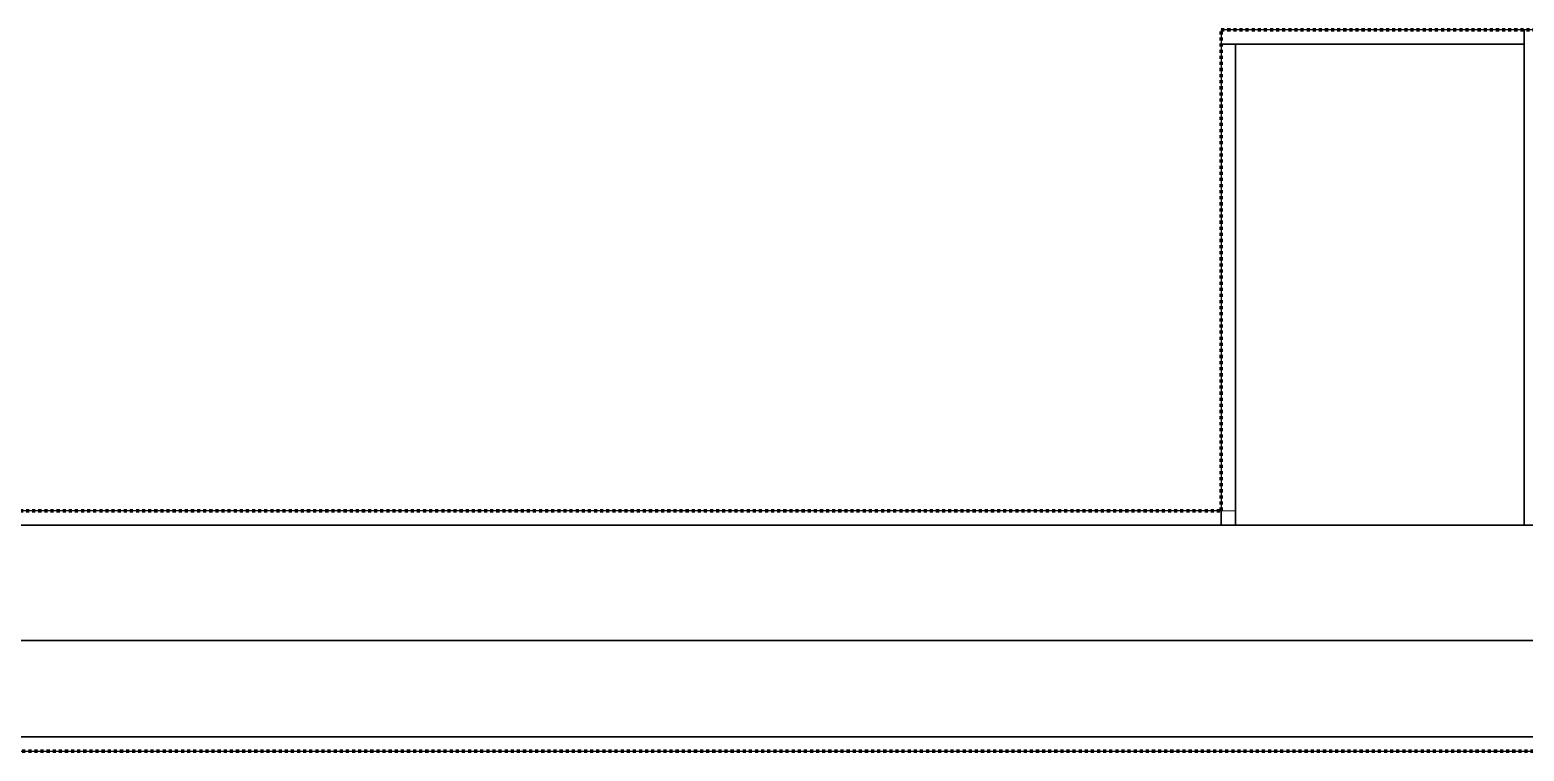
# Model space of a CAD drawing. Header units: millimetres. Extents: x -5300 to 98858, y -5196 to 93886.
# Drawn here: x 43596 to 45150, y 54015 to 54765 of the extents above; entities that cross this region are included whole.
import ezdxf

# ---------------------------------------------------------------- set-up
doc = ezdxf.new("R2010")
doc.units = ezdxf.units.MM
doc.linetypes.add('Штрих', pattern=[6.35, 3.175, -3.175])
doc.linetypes.add('Штрих_2_', pattern=[6.35, 3.175, -3.175])
for name, color, linetype, lineweight, true_color in [('_Разделитель помещений_', 4, 'Штрих', 70, 0x00ffff), ('Колонны', 7, 'Continuous', 18, 0x7f7f7f), ('Обобщенные модели', 7, 'Continuous', 18, 0x7f7f7f), ('Стены', 7, 'Continuous', 18, 0x7f7f7f), ('Стены разрез', 7, 'Continuous', 50, 0x7f7f7f)]:
    doc.layers.add(name, color=color, linetype=linetype, lineweight=lineweight, true_color=true_color)

# ---------------------------------------------------------------- blocks, each defined once
blk = doc.blocks.new('СТ_ВОКОЛ-004 94342 - СТ_ВОКОЛ-004 2-243095-Подвал')
at = {"layer": 'Стены', "color": 254, "true_color": 0xd4d4d4}
blk.add_line((45150, 54750), (44850, 54750), dxfattribs=at)
blk = doc.blocks.new('СТ_ВОКОЛ-004 94342 - СТ_ВОКОЛ-004 94342-243092-Подвал')
at = {"layer": 'Стены', "color": 254, "true_color": 0xd4d4d4}
for p, q in [((44835, 54765), (44835, 54765)), ((45150, 54765), (45150, 54765)), ((44835, 54750), (44835, 54750)), ((45150, 54750), (45150, 54750))]:
    blk.add_line(p, q, dxfattribs=at)
at = {"layer": 'Стены разрез', "color": 254, "lineweight": 25, "true_color": 0xd4d4d4}
for p, q in [((44835, 54765), (44835, 54750)), ((45150, 54765), (44835, 54765)), ((45150, 54750), (45150, 54765)), ((44835, 54750), (45150, 54750))]:
    blk.add_line(p, q, dxfattribs=at)
blk.add_blockref('СТ_ВОКОЛ-004 94342 - СТ_ВОКОЛ-004 2-243095-Подвал', (0, 0))
blk = doc.blocks.new('СТ_ВОКОЛ-003 107085 - СТ_ВОКОЛ-003 2-243283-Подвал')
at = {"layer": 'Стены', "color": 254, "true_color": 0xd4d4d4}
blk.add_line((45150, 54250), (45150, 54750), dxfattribs=at)
blk = doc.blocks.new('СТ_ВОКОЛ-003 107085 - СТ_ВОКОЛ-003 107085-243280-Подвал')
at = {"layer": 'Стены', "color": 254, "true_color": 0xd4d4d4}
for p, q in [((45150, 54765), (45150, 54765)), ((45165, 54765), (45165, 54765)), ((45150, 54250), (45150, 54250)), ((45165, 54250), (45165, 54250))]:
    blk.add_line(p, q, dxfattribs=at)
at = {"layer": 'Стены разрез', "color": 254, "lineweight": 25, "true_color": 0xd4d4d4}
for p, q in [((45165, 54765), (45150, 54765)), ((45150, 54765), (45150, 54250)), ((45165, 54250), (45165, 54765)), ((45150, 54250), (45165, 54250))]:
    blk.add_line(p, q, dxfattribs=at)
blk.add_blockref('СТ_ВОКОЛ-003 107085 - СТ_ВОКОЛ-003 2-243283-Подвал', (0, 0))
blk = doc.blocks.new('СТ_ВОКОЛ-005 107290 - СТ_ВОКОЛ-005 2-243299-Подвал')
at = {"layer": 'Стены', "color": 254, "true_color": 0xd4d4d4}
blk.add_line((44850, 54750), (44850, 54250), dxfattribs=at)
blk = doc.blocks.new('СТ_ВОКОЛ-005 107290 - СТ_ВОКОЛ-005 107290-243296-Подвал')
at = {"layer": 'Стены', "color": 254, "true_color": 0xd4d4d4}
for p, q in [((44835, 54750), (44835, 54750)), ((44850, 54750), (44850, 54750)), ((44835, 54250), (44835, 54250)), ((44850, 54250), (44850, 54250))]:
    blk.add_line(p, q, dxfattribs=at)
at = {"layer": 'Стены разрез', "color": 254, "lineweight": 25, "true_color": 0xd4d4d4}
for p, q in [((44850, 54750), (44835, 54750)), ((44835, 54750), (44835, 54250)), ((44850, 54250), (44850, 54750)), ((44835, 54250), (44850, 54250))]:
    blk.add_line(p, q, dxfattribs=at)
blk.add_blockref('СТ_ВОКОЛ-005 107290 - СТ_ВОКОЛ-005 2-243299-Подвал', (0, 0))
blk = doc.blocks.new('СТВ_Перегородка_Кирпич 222348 - СТВ_Перегородка_Кирпич 2-248893-Подвал')
at = {"layer": 'Стены', "color": 254, "true_color": 0xd4d4d4}
blk.add_line((42470, 54250), (54500, 54250), dxfattribs=at)
blk = doc.blocks.new('СТВ_Перегородка_Кирпич 222348 - СТВ_Перегородка_Кирпич 222348-248890-Подвал')
at = {"layer": 'Стены', "color": 254, "true_color": 0xd4d4d4}
for p, q in [((44835, 54265), (44835, 54265)), ((44835, 54265), (44850, 54265)), ((44835, 54250), (44835, 54265)), ((44850, 54265), (44850, 54265)), ((44850, 54265), (44850, 54250)), ((44850, 54250), (44835, 54250)), ((44835, 54250), (44835, 54250)), ((44850, 54250), (44850, 54250))]:
    blk.add_line(p, q, dxfattribs=at)
at = {"layer": 'Стены разрез', "color": 254, "lineweight": 25, "true_color": 0xd4d4d4}
for p, q in [((44835, 54265), (42335, 54265)), ((44835, 54250), (44835, 54265)), ((42335, 54250), (44835, 54250)), ((54350, 54250), (42350, 54250)), ((42350, 54130), (54350, 54130)), ((54350, 54130), (42470, 54130)), ((42470, 54030), (54350, 54030)), ((54330, 54030), (42570, 54030)), ((42570, 54015), (54330, 54015))]:
    blk.add_line(p, q, dxfattribs=at)
blk.add_blockref('СТВ_Перегородка_Кирпич 222348 - СТВ_Перегородка_Кирпич 2-248893-Подвал', (0, 0))
blk = doc.blocks.new('ПОТ-4_4_1 244780 - ПОТ-4_4_1 244780-249982-Подвал')
at = {"layer": 'Обобщенные модели', "color": 254, "true_color": 0xd4d4d4}
for p, q in [((54350, 54030), (42570, 54030)), ((42570, 54030), (54350, 54030))]:
    blk.add_line(p, q, dxfattribs=at)
blk = doc.blocks.new('КОЛ-002 300х500 300 x 500 125176 - КОЛ-002 300х500 300 x 500 125176-385502-Подвал')
at = {"layer": 'Колонны', "color": 254, "lineweight": 25, "true_color": 0xd4d4d4}
for p, q in [((150, 250), (-150, 250)), ((-150, 250), (-150, -250)), ((150, -250), (150, 250)), ((-150, -250), (150, -250))]:
    blk.add_line(p, q, dxfattribs=at)
at = {"layer": 'Колонны', "color": 254, "true_color": 0xd4d4d4}
for p, q in [((-150, 250), (-150, 250)), ((150, 250), (150, 250)), ((-150, -250), (-150, -250)), ((150, -250), (150, -250))]:
    blk.add_line(p, q, dxfattribs=at)

msp = doc.modelspace()

# ---------------------------------------------------------------- linework, layer by layer
at = {"layer": '_Разделитель помещений_', "color": 131, "linetype": 'Штрих_2_', "true_color": 0xaaffff}
for p, q in [((44835, 54765), (45165, 54765)), ((44835, 54265), (44835, 54765)), ((42335, 54265), (44835, 54265)), ((42585, 54015), (54330, 54015))]:
    msp.add_line(p, q, dxfattribs=at)

# ---------------------------------------------------------------- block references
at = {"layer": 'Колонны', "color": 254, "true_color": 0xd4d4d4}
msp.add_blockref('КОЛ-002 300х500 300 x 500 125176 - КОЛ-002 300х500 300 x 500 125176-385502-Подвал', (45000, 54500), dxfattribs=at)
at = {"layer": 'Обобщенные модели', "color": 254, "true_color": 0xd4d4d4}
msp.add_blockref('ПОТ-4_4_1 244780 - ПОТ-4_4_1 244780-249982-Подвал', (0, 0), dxfattribs=at)
at = {"layer": 'Стены', "color": 254, "true_color": 0xd4d4d4}
for name in ['СТ_ВОКОЛ-004 94342 - СТ_ВОКОЛ-004 94342-243092-Подвал', 'СТ_ВОКОЛ-003 107085 - СТ_ВОКОЛ-003 107085-243280-Подвал', 'СТ_ВОКОЛ-005 107290 - СТ_ВОКОЛ-005 107290-243296-Подвал', 'СТВ_Перегородка_Кирпич 222348 - СТВ_Перегородка_Кирпич 222348-248890-Подвал']:
    msp.add_blockref(name, (0, 0), dxfattribs=at)

doc.saveas('drawing.dxf')
